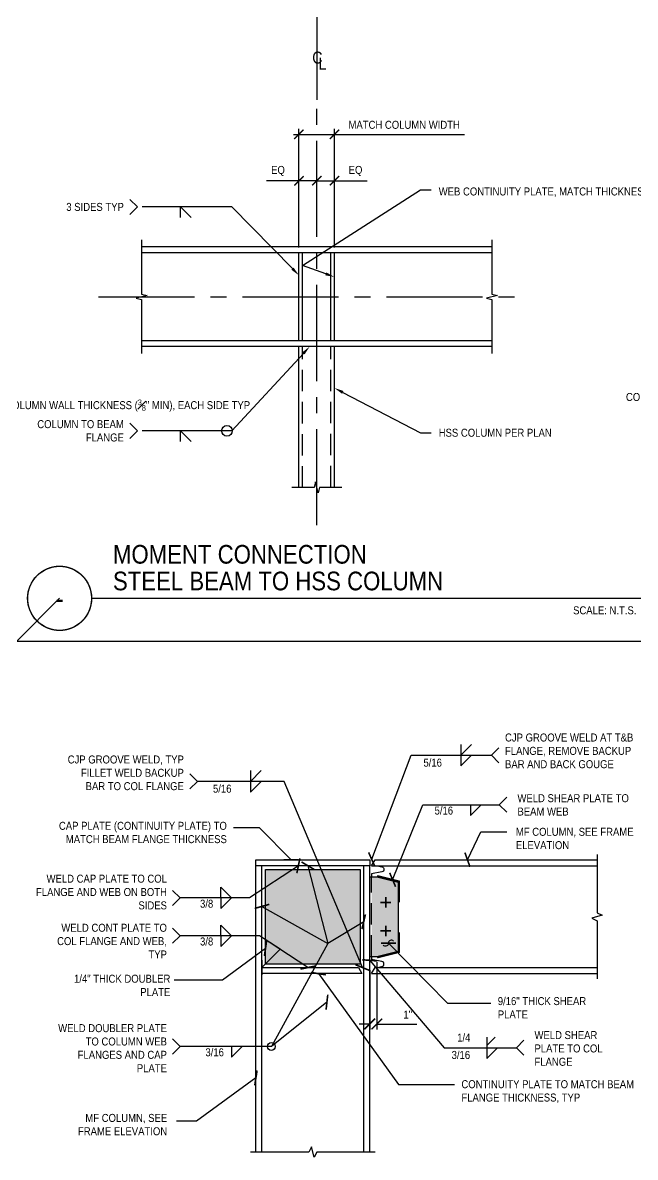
# Model space of a CAD drawing. Header units: inches. Extents: x -16404 to 14624, y -1591 to 16152.
# Drawn here: x -8941.1 to -8855, y 8275.4 to 8434.9 of the extents above; entities that cross this region are included whole.
import ezdxf
from ezdxf import colors
from ezdxf.entities.mleader import LeaderData, LeaderLine
from ezdxf.enums import TextEntityAlignment as Align
from ezdxf.math import Vec2, Vec3

# ---------------------------------------------------------------- set-up
doc = ezdxf.new("R2010")
doc.units = ezdxf.units.IN
doc.header["$LTSCALE"] = 24
doc.header["$MEASUREMENT"] = 0
doc.linetypes.add('CENTER2', pattern=[1.125, 0.75, -0.125, 0.125, -0.125])
doc.linetypes.add('HIDDEN2', pattern=[0.1875, 0.125, -0.0625])
doc.layers.get('0').update_dxf_attribs({"linetype": 'CONTINUOUS'})
doc.layers.get('DefPoints').update_dxf_attribs({"color": 251, "linetype": 'CONTINUOUS'})
for name, color, linetype in [('S-ANNO-DIMS', 2, 'CONTINUOUS'), ('S-ANNO-NOTE', 4, 'CONTINUOUS'), ('S-BREAK', 2, 'CONTINUOUS'), ('S-STEEL', 4, 'CONTINUOUS')]:
    doc.layers.add(name, color=color, linetype=linetype)
doc.layers.add('S-ANNO-GRID-NONPLOT', color=251, linetype='CONTINUOUS', plot=False)
doc.layers.add('S-POCHE-227', color=7, linetype='CONTINUOUS', true_color=0xe3e3e3, transparency=0.8)
doc.styles.add('Arial', font='arial.ttf', dxfattribs={"width": 0.85})
doc.dimstyles.new('DIM-12$0', dxfattribs={"dimscale": 12, "dimtxt": 0.09375, "dimasz": 0.109375, "dimexe": 0.0625, "dimexo": 0.0625, "dimgap": 0.0625, "dimtad": 1, "dimdec": 4, "dimzin": 11, "dimdsep": 46, "dimlunit": 4, "dimtxsty": 'Arial', "dimblk": 'ARCHTICK', "dimblk1": 'ARCHTICK', "dimblk2": 'ARCHTICK', "dimsah": 1, "dimcen": 0.125, "dimdle": 0.0625, "dimclrd": 256, "dimclre": 256, "dimclrt": 4, "dimadec": 0, "dimazin": 0, "dimtfac": 0.75, "dimtdec": 4, "dimtofl": 0, "dimtmove": 0, "dimatfit": 3, "dimldrblk": 'ARCHTICK', "dimfxl": 1, "dimfrac": 1, "dimtolj": 1, "dimtzin": 11, "dimarcsym": 0})
doc.dimstyles.new('DIM-12$7', dxfattribs={"dimscale": 12, "dimtxt": 0.09375, "dimasz": 0.125, "dimexe": 0.0625, "dimexo": 0.0625, "dimgap": 0.0625, "dimtad": 1, "dimdec": 4, "dimzin": 11, "dimdsep": 46, "dimlunit": 4, "dimtxsty": 'Arial', "dimblk": 'ARCHTICK', "dimcen": 0.125, "dimclrd": 256, "dimclre": 256, "dimclrt": 4, "dimadec": 0, "dimazin": 0, "dimtfac": 0.75, "dimtdec": 4, "dimtofl": 0, "dimtmove": 0, "dimatfit": 3, "dimldrblk": 'ARCHTICK', "dimfxl": 1, "dimfrac": 1, "dimtolj": 1, "dimtzin": 11, "dimarcsym": 0})

# ---------------------------------------------------------------- blocks, each defined once
blk = doc.blocks.new('_ARCHTICK')
at = {"color": 0, "linetype": 'ByBlock', "const_width": 0.15}
blk.add_lwpolyline([(-0.5, -0.5), (0.5, 0.5)], dxfattribs=at)
blk = doc.blocks.new('*D959')
at = {"layer": 'DefPoints', "color": 0, "transparency": 16777216}
for p in [(-8891.35581738106, 8303.638560621057), (-8892.35581738106, 8302.515865948513), (-8892.35581738106, 8294.176477016917)]:
    blk.add_point(p, dxfattribs=at)
at = {"layer": 'S-ANNO-DIMS', "lineweight": -2, "transparency": 16777216}
for p, q in [((-8891.35581738106, 8302.888560621057), (-8891.35581738106, 8293.426477016917)), ((-8892.35581738106, 8301.765865948513), (-8892.35581738106, 8293.426477016917)), ((-8892.35581738106, 8294.176477016917), (-8893.85581738106, 8294.176477016917)), ((-8891.35581738106, 8294.176477016917), (-8885.759310547595, 8294.176477016917))]:
    blk.add_line(p, q, dxfattribs=at)
at = {"layer": 'S-ANNO-DIMS', "lineweight": -2, "transparency": 16777216, "xscale": 1.5, "yscale": 1.5, "zscale": 1.5}
blk.add_blockref('_ARCHTICK', (-8892.35581738106, 8294.176477016917), dxfattribs=at)
at = {"layer": 'S-ANNO-DIMS', "lineweight": -2, "transparency": 16777216, "xscale": 1.5, "yscale": 1.5, "zscale": 1.5, "rotation": 180}
blk.add_blockref('_ARCHTICK', (-8891.35581738106, 8294.176477016917), dxfattribs=at)
at = {"layer": 'S-ANNO-DIMS', "color": 4, "transparency": 16777216, "insert": (-8887.013853095345, 8295.491279199729), "char_height": 1.125, "attachment_point": 5, "style": 'Arial'}
blk.add_mtext('\\A1;1"', dxfattribs=at)
blk = doc.blocks.new('_Integral')
at = {"color": 0, "linetype": 'ByBlock', "lineweight": -2}
for centre, start, end in [((0.44488802, -0.09133463), 101.9999999980396, 167.9999999799194), ((-0.44488802, 0.09133463), 282.0000000215427, 348.0000000034225)]:
    blk.add_arc(centre, 0.45416667, start, end, dxfattribs=at)
blk = doc.blocks.new('*D1001')
at = {"layer": 'DefPoints', "color": 0, "transparency": 16777216}
for p in [(-8897.302603050968, 8419.206376280003), (-8902.302603050968, 8402.575302833782), (-8897.302603050968, 8402.575302833779)]:
    blk.add_point(p, dxfattribs=at)
at = {"layer": 'S-ANNO-DIMS', "lineweight": -2, "transparency": 16777216}
for p, q in [((-8903.052603050968, 8419.206376280003), (-8897.302603050968, 8419.206376280003)), ((-8902.302603050968, 8403.325302833782), (-8902.302603050968, 8419.956376280003)), ((-8897.302603050968, 8403.325302833779), (-8897.302603050968, 8419.956376280003)), ((-8897.302603050968, 8419.206376280003), (-8879.0387729009, 8419.206376280003))]:
    blk.add_line(p, q, dxfattribs=at)
at = {"layer": 'S-ANNO-DIMS', "lineweight": -2, "transparency": 16777216, "xscale": 1.3125, "yscale": 1.3125, "zscale": 1.3125, "rotation": 180}
blk.add_blockref('_ARCHTICK', (-8902.302603050968, 8419.206376280003), dxfattribs=at)
at = {"layer": 'S-ANNO-DIMS', "lineweight": -2, "transparency": 16777216, "xscale": 1.3125, "yscale": 1.3125, "zscale": 1.3125}
blk.add_blockref('_ARCHTICK', (-8897.302603050968, 8419.206376280003), dxfattribs=at)
at = {"layer": 'S-ANNO-DIMS', "color": 4, "transparency": 16777216, "insert": (-8887.514437975935, 8420.53844483389), "char_height": 1.125, "attachment_point": 5, "style": 'Arial'}
blk.add_mtext('\\A1;MATCH COLUMN WIDTH', dxfattribs=at)
blk = doc.blocks.new('*D1002')
at = {"layer": 'DefPoints', "color": 0, "transparency": 16777216}
for p in [(-8899.802603050968, 8412.684671044037), (-8899.802603050968, 8412.684671044037), (-8902.302603050968, 8402.575302833782)]:
    blk.add_point(p, dxfattribs=at)
at = {"layer": 'S-ANNO-DIMS', "lineweight": -2, "transparency": 16777216}
for p, q in [((-8902.302603050968, 8403.325302833782), (-8902.302603050968, 8413.434671044037)), ((-8902.302603050968, 8412.684671044037), (-8906.890623173751, 8412.684671044037)), ((-8899.802603050968, 8412.684671044037), (-8903.052603050968, 8412.684671044037))]:
    blk.add_line(p, q, dxfattribs=at)
at = {"layer": 'S-ANNO-DIMS', "lineweight": -2, "transparency": 16777216, "xscale": 1.3125, "yscale": 1.3125, "zscale": 1.3125, "rotation": 180}
blk.add_blockref('_ARCHTICK', (-8902.302603050968, 8412.684671044037), dxfattribs=at)
at = {"layer": 'S-ANNO-DIMS', "lineweight": -2, "transparency": 16777216, "xscale": 1.3125, "yscale": 1.3125, "zscale": 1.3125}
blk.add_blockref('_ARCHTICK', (-8899.802603050968, 8412.684671044037), dxfattribs=at)
at = {"layer": 'S-ANNO-DIMS', "color": 4, "transparency": 16777216, "insert": (-8905.25286311236, 8414.050888642945), "char_height": 1.125, "attachment_point": 5, "style": 'Arial'}
blk.add_mtext('\\A1;EQ', dxfattribs=at)
blk = doc.blocks.new('*D1003')
at = {"layer": 'DefPoints', "color": 0, "transparency": 16777216}
for p in [(-8899.802603050968, 8412.684671044037), (-8899.802603050968, 8412.684671044037), (-8897.302603050968, 8402.575302833779)]:
    blk.add_point(p, dxfattribs=at)
at = {"layer": 'S-ANNO-DIMS', "lineweight": -2, "transparency": 16777216}
for p, q in [((-8897.302603050968, 8403.325302833779), (-8897.302603050968, 8413.434671044037)), ((-8899.802603050968, 8412.684671044037), (-8896.552603050968, 8412.684671044037)), ((-8897.302603050968, 8412.684671044037), (-8892.714582928185, 8412.684671044037))]:
    blk.add_line(p, q, dxfattribs=at)
at = {"layer": 'S-ANNO-DIMS', "lineweight": -2, "transparency": 16777216, "xscale": 1.3125, "yscale": 1.3125, "zscale": 1.3125, "rotation": 180}
blk.add_blockref('_ARCHTICK', (-8899.802603050968, 8412.684671044037), dxfattribs=at)
at = {"layer": 'S-ANNO-DIMS', "lineweight": -2, "transparency": 16777216, "xscale": 1.3125, "yscale": 1.3125, "zscale": 1.3125}
blk.add_blockref('_ARCHTICK', (-8897.302603050968, 8412.684671044037), dxfattribs=at)
at = {"layer": 'S-ANNO-DIMS', "color": 4, "transparency": 16777216, "insert": (-8894.352342989576, 8414.050888642945), "char_height": 1.125, "attachment_point": 5, "style": 'Arial'}
blk.add_mtext('\\A1;EQ', dxfattribs=at)
blk = doc.blocks.new('*U283')
at = {"const_width": 0.1875}
for points in [[(-4.5, 1.695570592395378e-15, -1), (4.5, 1.479114197289397e-31, 3.732050807568883)], [(-4.5, 5.087936460698574e-16, 1), (4.5, 0, -3.732050807568883)]]:
    blk.add_lwpolyline(points, format="xyb", dxfattribs=at)
blk.add_lwpolyline([(4.5, 0), (82.20909887525067, 0)], dxfattribs=at)
blk.add_circle((0, 0), 4.5)
at = {"style": 'Arial', "width": 0.85}
for tag, p in [('DWG_TITLE_1', (7.5, 6.1875)), ('DWG_TITLE_2', (7.5, 2.4375))]:
    blk.add_attdef(tag, text='', height=2.625, dxfattribs=at).set_placement(p, align=Align.MIDDLE_LEFT)
blk.add_attdef('#', text='', height=3, dxfattribs=at).set_placement((0, 0), align=Align.MIDDLE_CENTER)
blk.add_attdef('SCALE', text='', height=1.125, dxfattribs=at).set_placement((81.08409887525067, -1.125), align=Align.TOP_RIGHT)
blk = doc.blocks.new('CL-V12')
at = {"layer": 'DefPoints'}
blk.add_line((0, 5.936025320726912), (0, -5.936025320726912), dxfattribs=at)
at = {"layer": 'S-ANNO-NOTE', "color": 4, "char_height": 1.6875, "attachment_point": 5, "style": 'Arial'}
for s, insert, width in [('C', (0.0879226104952977, 0), 1.384716916780355), ('L', (0.7932882397290086, -0.8449597052604076), 1.059878922237381)]:
    blk.add_mtext(s, dxfattribs=dict(at, insert=insert, width=width))
blk = doc.blocks.new('Se_24x36_DETAILS_GRID')
for p, q in [((15.53484981254195, 7.666666666666777), (16.034849812564, 8.166666666688936)), ((15.53484981254189, 7.666666666666725), (23.30227471881284, 7.666666666666721))]:
    blk.add_line(p, q)

msp = doc.modelspace()

# ---------------------------------------------------------------- hatches: boundary and pattern name
at = {"layer": 'S-POCHE-227'}
h = msp.add_hatch(color=256, dxfattribs=at)
h.dxf.hatch_style = 1
h.paths.add_polyline_path([(-8907.005817381061, 8315.908560621054), (-8893.705817381066, 8315.908560621054), (-8893.705817381066, 8302.608560621054), (-8907.005817381061, 8302.608560621054)])
h = msp.add_hatch(color=256, dxfattribs=at)
h.dxf.hatch_style = 1
h.paths.add_polyline_path([(-8888.35581738106, 8314.128560621055), (-8891.35581738106, 8314.878560621055), (-8892.10581738106, 8314.878560621055), (-8892.10581738106, 8303.638560621057), (-8891.35581738106, 8303.638560621057), (-8888.35581738106, 8304.388560621057)])

# ---------------------------------------------------------------- linework, layer by layer
at = {"layer": 'S-ANNO-NOTE', "color": 1, "linetype": 'CENTER2', "ltscale": 0.75}
for p, q in [((-8899.802603050968, 8364.288103122082), (-8899.802603050968, 8424.040884863323)), ((-8930.491410886665, 8396.387802833779), (-8871.228236308754, 8396.387802833779))]:
    msp.add_line(p, q, dxfattribs=at)
at = {"layer": 'S-ANNO-NOTE'}
for p, q in [((-8875.88787903441, 8292.340175956793), (-8875.88787903441, 8290.840175956793)), ((-8875.88787903441, 8291.173112207565), (-8874.720815285182, 8292.340175956793))]:
    msp.add_line(p, q, dxfattribs=at)
for points in [[(-8926.075501486197, 8407.938484382303), (-8925.01484131442, 8408.999144554084), (-8926.075501486197, 8410.059804725865)], [(-8918.977456525936, 8407.499144554084), (-8918.977456525936, 8408.999144554084), (-8917.477456525936, 8407.499144554084)], [(-8926.075501486197, 8376.473027389988), (-8925.01484131442, 8377.533687561769), (-8926.075501486197, 8378.59434773355)], [(-8918.977456525936, 8376.033687561769), (-8918.977456525936, 8377.533687561769), (-8917.477456525936, 8376.033687561769)], [(-8879.530953661299, 8333.436470627046), (-8879.530953661299, 8331.936470627046), (-8878.030953661299, 8333.436470627046)], [(-8879.530953661299, 8331.936470627046), (-8879.530953661299, 8330.436470627046), (-8878.030953661299, 8331.936470627046)], [(-8874.195414402995, 8330.875810455265), (-8875.256074574776, 8331.936470627046), (-8874.195414402995, 8332.997130798823)], [(-8917.628775989324, 8327.21891667998), (-8916.56811581755, 8328.27957685176), (-8917.628775989324, 8329.340237023538)], [(-8909.113897664552, 8329.77957685176), (-8909.113897664552, 8328.27957685176), (-8907.613897664552, 8329.77957685176)], [(-8909.113897664552, 8328.27957685176), (-8909.113897664552, 8326.77957685176), (-8907.613897664552, 8328.27957685176)], [(-8873.081587070381, 8323.925200297123), (-8874.142247242162, 8324.985860468903), (-8873.081587070381, 8326.04652064068)], [(-8878.196707575014, 8324.985860468903), (-8878.196707575014, 8323.485860468903), (-8876.696707575014, 8324.985860468903)], [(-8920.062765710165, 8310.83438047198), (-8919.002105538384, 8311.895040643762), (-8920.062765710165, 8312.955700815543)], [(-8913.28580994095, 8311.895040643762), (-8913.28580994095, 8313.395040643762), (-8911.78580994095, 8311.895040643762)], [(-8913.28580994095, 8311.895040643762), (-8913.28580994095, 8310.395040643762), (-8911.78580994095, 8311.895040643762)], [(-8920.062765710165, 8305.528084358459), (-8919.002105538384, 8306.588744530236), (-8920.062765710165, 8307.649404702017)], [(-8913.28580994095, 8306.588744530236), (-8913.28580994095, 8308.088744530236), (-8911.78580994095, 8306.588744530236)], [(-8913.28580994095, 8306.588744530236), (-8913.28580994095, 8305.088744530236), (-8911.78580994095, 8306.588744530236)], [(-8920.062765710165, 8289.954693621625), (-8919.002105538384, 8291.015353793406), (-8920.062765710165, 8292.076013965187)], [(-8870.686769712207, 8289.779515785012), (-8871.74742988398, 8290.840175956793), (-8870.686769712207, 8291.900836128574)], [(-8911.784472950887, 8291.015353793406), (-8911.784472950887, 8289.515353793406), (-8910.284472950887, 8291.015353793406)], [(-8875.88787903441, 8290.840175956793), (-8875.88787903441, 8289.340175956793), (-8874.38787903441, 8290.840175956793)]]:
    msp.add_lwpolyline(points, dxfattribs=at)
msp.add_lwpolyline([(-8889.028615506119, 8305.82186713058, 0.7182585585187315), (-8889.729574194913, 8305.535386182964, -0.2993933909029021), (-8889.944853337685, 8305.158400408465, -0.3544828538012257), (-8890.482012385844, 8305.27356206314)], format="xyb", dxfattribs=at)
msp.add_circle((-8912.422309875488, 8377.533687561769), 0.75, dxfattribs=at)
at = {"layer": 'S-ANNO-NOTE', "linetype": 'Continuous'}
msp.add_circle((-8906.187792672972, 8291.015353793406), 0.5561733124552575, dxfattribs=at)
at = {"layer": 'S-BREAK'}
for points in [[(-8924.43320122171, 8404.387802833779), (-8924.43320122171, 8396.766376398478), (-8923.65485002876, 8396.57708961613), (-8925.211552414654, 8396.19851605143), (-8924.43320122171, 8396.009229269079), (-8924.43320122171, 8388.387802833779)], [(-8875.17200488023, 8404.387802833779), (-8875.17200488023, 8396.766376398478), (-8874.393653687282, 8396.57708961613), (-8875.950356073175, 8396.19851605143), (-8875.17200488023, 8396.009229269079), (-8875.17200488023, 8388.387802833779)], [(-8896.302603050968, 8369.590708298969), (-8899.424029486268, 8369.590708298969), (-8899.61331626862, 8368.812357106024), (-8899.99188983332, 8370.369059491917), (-8900.181176615668, 8369.590708298969), (-8903.302603050968, 8369.590708298972)]]:
    msp.add_lwpolyline(points, dxfattribs=at)
at = {"layer": 'S-BREAK', "color": 2, "linetype": 'Continuous'}
for points in [[(-8860.40654562079, 8318.008560621056), (-8860.40654562079, 8309.821060621056), (-8859.682102082937, 8309.45267800942), (-8861.130990584687, 8309.064448554756), (-8860.40654562079, 8308.696060621056), (-8860.40654562079, 8300.508560621056)], [(-8891.60581738106, 8276.167070550084), (-8899.79331738106, 8276.167070550084), (-8900.1616999927, 8275.442627012231), (-8900.549929447363, 8276.89151551398), (-8900.91831738106, 8276.167070550084), (-8909.10581738106, 8276.167070550084)]]:
    msp.add_lwpolyline(points, dxfattribs=at)
at = {"layer": 'S-STEEL'}
for p, q in [((-8875.17200488023, 8403.387802833779), (-8924.43320122171, 8403.387802833779)), ((-8875.17200488023, 8402.575302833779), (-8924.43320122171, 8402.575302833779)), ((-8902.302603050968, 8390.200302833782), (-8902.302603050968, 8402.575302833782)), ((-8901.802603050968, 8390.200302833782), (-8901.802603050968, 8402.575302833782)), ((-8897.802603050968, 8390.200302833779), (-8897.802603050968, 8402.575302833779)), ((-8897.302603050968, 8390.200302833779), (-8897.302603050968, 8402.575302833779)), ((-8875.17200488023, 8390.200302833779), (-8924.43320122171, 8390.200302833779)), ((-8875.17200488023, 8389.387802833779), (-8924.43320122171, 8389.387802833779)), ((-8902.302603050968, 8369.590708298972), (-8902.302603050968, 8389.387802833779)), ((-8897.302603050968, 8369.59833309843), (-8897.302603050968, 8389.387802833779)), ((-8892.10581738106, 8316.408560621054), (-8891.615069652253, 8317.258560621056)), ((-8891.615069652253, 8317.258560621056), (-8860.40654562079, 8317.258560621056)), ((-8908.35581738106, 8276.167070550084), (-8908.35581738106, 8316.408560621054)), ((-8907.505817381061, 8276.167070550084), (-8907.505817381061, 8316.408560621054)), ((-8893.205817381066, 8276.167070550084), (-8893.205817381066, 8316.408560621054)), ((-8892.35581738106, 8276.167070550084), (-8892.35581738106, 8316.408560621054)), ((-8892.10581738106, 8316.408560621054), (-8860.40654562079, 8316.408560621054)), ((-8892.10581738106, 8301.258560621056), (-8891.615069652253, 8302.108560621054)), ((-8892.10581738106, 8301.258560621056), (-8860.40654562079, 8301.258560621056)), ((-8891.615069652253, 8302.108560621054), (-8860.40654562079, 8302.108560621054))]:
    msp.add_line(p, q, dxfattribs=at)
at = {"layer": 'S-STEEL', "color": 2, "linetype": 'HIDDEN2'}
for p, q in [((-8901.802603050968, 8369.590708298972), (-8901.802603050968, 8389.387802833779)), ((-8897.802603050968, 8369.59833309843), (-8897.802603050968, 8389.387802833779)), ((-8892.10581738106, 8303.638560621057), (-8892.10581738106, 8314.878560621055))]:
    msp.add_line(p, q, dxfattribs=at)
at = {"layer": 'S-STEEL'}
for points in [[(-8908.35581738106, 8316.408560621054), (-8908.35581738106, 8317.258560621056), (-8892.35581738106, 8317.258560621056), (-8892.35581738106, 8316.408560621054)], [(-8907.005817381061, 8315.908560621054), (-8893.705817381066, 8315.908560621054), (-8893.705817381066, 8302.608560621054), (-8907.005817381061, 8302.608560621054)]]:
    msp.add_lwpolyline(points, close=True, dxfattribs=at)
for points in [[(-8891.333749067693, 8316.408560621054), (-8890.658852391687, 8316.276590565903, -0.8233977013725609), (-8890.658852391687, 8315.540530676208), (-8892.10581738106, 8315.257589514633), (-8892.10581738106, 8314.878560621055)], [(-8891.333749067693, 8302.108560621054), (-8890.658852391687, 8302.240530676208, 0.8233977013725609), (-8890.658852391687, 8302.9765905659), (-8892.10581738106, 8303.259531727475)]]:
    msp.add_lwpolyline(points, format="xyb", dxfattribs=at)
for points in [[(-8891.35581738106, 8303.638560621057), (-8892.35581738106, 8303.638560621057), (-8892.35581738106, 8314.878560621055), (-8891.35581738106, 8314.878560621055)], [(-8891.35581738106, 8314.878560621055), (-8888.35581738106, 8314.128560621055), (-8888.35581738106, 8304.388560621057), (-8891.35581738106, 8303.638560621057)], [(-8892.10581738106, 8303.638560621057), (-8892.10581738106, 8303.259531727475)], [(-8907.505817381061, 8302.108560621054), (-8893.946565109873, 8302.108560621054), (-8893.455817381066, 8301.258560621056), (-8907.505817381061, 8301.258560621056)]]:
    msp.add_lwpolyline(points, dxfattribs=at)
at = {"layer": 'S-STEEL', "const_width": 0.25}
for points in [[(-8888.23081738106, 8311.286829712106), (-8888.23081738106, 8314.224595410189), (-8891.304838710654, 8314.99451511804)], [(-8889.35581738106, 8311.258560621056), (-8890.85581738106, 8311.258560621056)], [(-8890.10581738106, 8310.508560621056), (-8890.10581738106, 8312.008560621056)], [(-8890.10581738106, 8308.008560621056), (-8890.10581738106, 8306.508560621056)], [(-8888.23081738106, 8307.037729226067), (-8888.23081738106, 8304.29252583192), (-8891.31898643011, 8303.519062684754)], [(-8889.35581738106, 8307.258560621056), (-8890.85581738106, 8307.258560621056)]]:
    msp.add_lwpolyline(points, dxfattribs=at)

# ---------------------------------------------------------------- block references
at = {"layer": 'S-ANNO-GRID-NONPLOT', "xscale": 12, "yscale": 12, "zscale": 12}
msp.add_blockref('Se_24x36_DETAILS_GRID', (-9128.36779813519, 8256), dxfattribs=at)
at = {"layer": 'S-ANNO-NOTE'}
msp.add_blockref('CL-V12', (-8899.802603050968, 8429.97691018405), dxfattribs=at)
msp.add_blockref('*U283', (-8935.949600384422, 8354.000000000266), dxfattribs=at).add_auto_attribs({'#': '-', 'DWG_TITLE_1': 'MOMENT CONNECTION', 'DWG_TITLE_2': 'STEEL BEAM TO HSS COLUMN ', 'SCALE': 'SCALE: N.T.S.'})

# ---------------------------------------------------------------- texts
at = {"layer": 'S-ANNO-NOTE', "char_height": 1.125, "style": 'Arial'}
for s, insert, width, attachment_point in [('3 SIDES TYP', (-8926.919120962524, 8408.999144554087), 14.55161616137048, 6), ('{\\C4;CJP WELD CONTINUITY PLATE TO COLUMN FLANGES}', (-8843.575794043802, 8381.350423495078), 14.55161616137048, 6), ('{\\C4;COLUMN TO BEAM FLANGE}', (-8926.919120962524, 8377.533687561772), 14.55161616137048, 6), ('CJP GROOVE WELD AT T&B FLANGE, REMOVE BACKUP BAR AND BACK GOUGE', (-8873.34045094595, 8335.002898605639), 20.07703254824264, 1), ('CJP GROOVE WELD, TYP FILLET WELD BACKUP BAR TO COL FLANGE', (-8918.483739446368, 8331.91580775307), 17.50234693044877, 3), ('5/16', (-8884.808057699694, 8331.467801042807), 4.249674833357858, 1), ('5/16', (-8914.391001702948, 8327.810907267518), 4.249674833357858, 1), ('WELD SHEAR PLATE TO BEAM WEB', (-8871.593312061697, 8326.475764195216), 17.32940799141761, 1), ('5/16', (-8883.240281710903, 8324.735381654722), 8.2890625, 1), ('CAP PLATE (CONTINUITY PLATE) TO MATCH BEAM FLANGE THICKNESS', (-8912.4419418502, 8322.593555361073), 24.05369912732567, 3), ('MF COLUMN, SEE FRAME ELEVATION', (-8871.817874070628, 8321.750745123361), 17.31478480443548, 1), ('WELD CAP PLATE TO COL FLANGE AND WEB ON BOTH SIDES', (-8920.864165495135, 8315.161831303627), 19.63108976810645, 3), ('3/8', (-8914.353494851755, 8311.64456182958), 4.734375, 3), ('WELD CONT PLATE TO COL FLANGE AND WEB, TYP', (-8920.864165495135, 8308.26519326567), 16.6162338024692, 3), ('3/8', (-8914.353494851755, 8306.338265716055), 4.734375, 3), ('1/4" THICK DOUBLER PLATE', (-8920.383238221388, 8301.104962612197), 16.15625, 3), ('9/16" THICK SHEAR PLATE', (-8874.354340065336, 8297.958270653202), 15.60803447167109, 1), ('WELD DOUBLER PLATE TO COLUMN WEB FLANGES AND CAP PLATE', (-8920.864165495135, 8294.158202258892), 15.65228150508801, 3), ('WELD SHEAR PLATE TO COL FLANGE', (-8869.198494703523, 8293.18247399175), 12.45055490311211, 1), ('1/4', (-8880.068309498201, 8292.833016993489), 3.516681994977262, 1), ('3/16', (-8912.852157861686, 8290.764874979224), 4.734375, 3), ('3/16', (-8880.845452849208, 8290.391502645347), 4.626875278605439, 1), ('CONTINUITY PLATE TO MATCH BEAM FLANGE THICKNESS, TYP', (-8879.470738717784, 8286.281510262386), 25.03125, 1), ('MF COLUMN, SEE FRAME ELEVATION', (-8920.828690355527, 8281.540345683832), 16.1484375, 3)]:
    msp.add_mtext(s, dxfattribs=dict(at, insert=insert, width=width, attachment_point=attachment_point))

# ---------------------------------------------------------------- dimensions: what is measured, and where the dimension line sits
at = {"layer": 'S-ANNO-DIMS'}
dim = msp.add_linear_dim(base=(-8897.302603050968, 8419.206376280003), p1=(-8902.302603050968, 8402.575302833782), p2=(-8897.302603050968, 8402.575302833779), text='MATCH COLUMN WIDTH', dimstyle='DIM-12$0', override={"dimtofl": 1}, dxfattribs=at)
dim.commit()
dim.dimension.update_dxf_attribs({"geometry": '*D1001', "text_midpoint": (-8887.514437975935, 8420.53844483389)})
dim = msp.add_linear_dim(base=(-8899.802603050968, 8412.684671044037), p1=(-8902.302603050968, 8402.575302833782), p2=(-8899.802603050968, 8412.684671044037), text='EQ', dimstyle='DIM-12$0', override={"dimtofl": 1}, dxfattribs=at)
dim.commit()
dim.dimension.update_dxf_attribs({"geometry": '*D1002', "text_midpoint": (-8905.25286311236, 8412.684671044037), "dimtype": 160})
dim = msp.add_linear_dim(base=(-8899.802603050968, 8412.684671044037), p1=(-8897.302603050968, 8402.575302833779), p2=(-8899.802603050968, 8412.684671044037), angle=180, text='EQ', dimstyle='DIM-12$0', override={"dimtofl": 1}, dxfattribs=at)
dim.commit()
dim.dimension.update_dxf_attribs({"geometry": '*D1003', "text_midpoint": (-8894.352342989576, 8412.684671044037), "dimtype": 160})
dim = msp.add_linear_dim(base=(-8892.35581738106, 8294.176477016917), p1=(-8891.35581738106, 8303.638560621057), p2=(-8892.35581738106, 8302.515865948513), dimstyle='DIM-12$0', override={"dimasz": 0.125, "dimsah": 0, "dimdle": 0}, dxfattribs=at)
dim.commit()
dim.dimension.update_dxf_attribs({"geometry": '*D959', "text_midpoint": (-8887.013853095345, 8294.176477016917), "dimtype": 160})

# ---------------------------------------------------------------- leaders
for points in [[(-8892.085193275292, 8317.32907150294), (-8886.51483688724, 8331.936470627046), (-8875.256074574776, 8331.936470627046)], [(-8893.373725641039, 8302.108560621054), (-8904.375818331158, 8328.27957685176), (-8916.56811581755, 8328.27957685176)], [(-8889.14065869648, 8314.452474362432), (-8884.899802614127, 8324.985860468903), (-8874.142247242162, 8324.985860468903)], [(-8903.404574059045, 8317.258560621056), (-8907.843995634605, 8321.761929105898), (-8911.493422489933, 8321.761929105898)], [(-8878.62208515811, 8317.258560621056), (-8876.756110561502, 8321.18424529758), (-8873.09752636365, 8321.18424529758)], [(-8902.389526395498, 8316.408560621054), (-8909.236397880515, 8311.895040643762), (-8919.002105538384, 8311.895040643762)], [(-8901.035861319811, 8316.408560621054), (-8898.237257223038, 8305.473967000627), (-8906.187792672972, 8291.015353793406)], [(-8907.505817381061, 8310.707684259694), (-8898.237257223038, 8305.473967000627), (-8906.187792672972, 8291.015353793406)], [(-8893.205817381066, 8308.542010443314), (-8898.237257223038, 8305.473967000627), (-8906.187792672972, 8291.015353793406)], [(-8901.045865212385, 8302.108560621054), (-8907.846729193516, 8306.588744530236), (-8919.002105538384, 8306.588744530236)], [(-8907.505817381061, 8302.108560621054), (-8904.9490311833, 8304.679837068616), (-8907.846729193516, 8306.588744530236), (-8919.002105538384, 8306.588744530236)], [(-8907.005817381061, 8304.799844452202), (-8913.04957920868, 8300.321145793681), (-8919.85462655918, 8300.321145793681)], [(-8889.729574194913, 8305.535386182964), (-8881.406823384517, 8297.119329512188), (-8875.342351012325, 8297.119329512188)], [(-8892.35581738106, 8303.120917073065), (-8881.903604198422, 8290.840175956793), (-8871.74742988398, 8290.840175956793)], [(-8899.579362758734, 8301.258560621056), (-8888.314575122276, 8285.69332963336), (-8880.458749664765, 8285.69332963336)], [(-8898.372674671824, 8297.258560621056), (-8906.187792672972, 8291.015353793406), (-8919.002105538384, 8291.015353793406)], [(-8908.35581738106, 8286.593628116978), (-8916.684627259914, 8280.538010225846), (-8919.534938834171, 8280.538010225846)]]:
    msp.add_leader(points, dimstyle='DIM-12$7', dxfattribs=at)
at = {"layer": 'S-ANNO-NOTE'}
ml = msp.add_multileader_mtext('Standard', dxfattribs=at)
ml.set_content('HSS COLUMN PER PLAN', color=4, style='Arial')
ml.set_leader_properties(color=2)
ml.build(insert=Vec2(0, 0))
ml.multileader.update_dxf_attribs({"dogleg_length": 0.36, "arrow_head_size": 1.3125, "scale": 12})
ctx = ml.context
ctx.base_point, ctx.scale, ctx.char_height, ctx.arrow_head_size, ctx.landing_gap_size, ctx.plane_origin = Vec3(-8976.948216887533, 8415.512743638687), 12, 1.125, 1.3125, 1.08, Vec3(-9022.155002530748, 8117.177921792626)
notes = []
notes.append((ctx, [(0, (1, 1, 0), (-8978.448216887533, 8415.512743638687), (1, 0), 1.500000000000008, [(0, [(-8990.511701926218, 8409.225679652478)], 0, [])])]))
ctx.mtext.insert, ctx.mtext.width, ctx.mtext.flow_direction = Vec3(-8975.868216887535, 8416.084836067064), 24.58736539175152, 5
ml = msp.add_multileader_mtext('Standard', dxfattribs=at)
ml.set_content('\\A1;{\\C256;WEB CONTINUITY PLATE, MATCH THICKNESS OF COLUMN WALL THICKNESS (\\H0.7x;\\S3#8;\\H1.4286x;" MIN), EACH SIDE TYP}', color=4, style='Arial')
ml.set_leader_properties(color=2)
ml.build(insert=Vec2(0, 0))
ml.multileader.update_dxf_attribs({"dogleg_length": 0.36, "arrow_head_size": 1.3125, "scale": 12})
ctx = ml.context
ctx.base_point, ctx.scale, ctx.char_height, ctx.arrow_head_size, ctx.landing_gap_size, ctx.plane_origin = Vec3(-8883.73911801228, 8411.403589334466), 12, 1.125, 1.3125, 1.08, Vec3(-8928.945903655494, 8709.73841118053)
notes.append((ctx, [(0, (1, 1, 0), (-8885.23911801228, 8411.403589334466), (1, 0), 1.500000000000008, [(1, [(-8897.302603050968, 8399.159948252433), (-8901.802603050968, 8400.767376265863)], 0, [])])]))
ctx.mtext.insert, ctx.mtext.width, ctx.mtext.flow_direction = Vec3(-8882.65911801228, 8411.966089334466), 21.92419296433945, 5
ml = msp.add_multileader_mtext('Standard', dxfattribs=at)
ml.set_content('', color=4, style='Arial')
ml.set_leader_properties(color=2)
ml.build(insert=Vec2(0, 0))
ml.multileader.update_dxf_attribs({"dogleg_length": 1.214514073944883, "arrow_head_size": 1.3125, "scale": 12})
ctx = ml.context
ctx.base_point, ctx.scale, ctx.char_height, ctx.arrow_head_size, ctx.landing_gap_size, ctx.plane_origin = Vec3(-8926.51484131442, 8408.999144554084), 12, 1.125, 1.3125, 1.08, Vec3(-8905.39171074571, 8401.968545424304)
ctx.text_align_type = 2
notes.append((ctx, [(0, (1, 1, 0), (-8911.762309875488, 8408.999144554084), (-1, 0), 12.59253143893147, [(0, [(-8902.302603050968, 8399.393596210735)], 0, [])])]))
ctx.mtext.insert, ctx.mtext.alignment, ctx.mtext.flow_direction = Vec3(-8925.434841314422, 8409.561644554084), 3, 5
ml = msp.add_multileader_mtext('Standard', dxfattribs=at)
ml.set_content('\\A1;{\\C256;WEB CONTINUITY PLATE, MATCH THICKNESS OF COLUMN WALL THICKNESS (\\H0.7x;\\S3#8;\\H1.4286x;" MIN), EACH SIDE TYP}', color=4, style='Arial')
ml.set_leader_properties(color=2)
ml.build(insert=Vec2(0, 0))
ml.multileader.update_dxf_attribs({"dogleg_length": 0.36, "arrow_head_size": 1.3125, "scale": 12})
ctx = ml.context
ctx.base_point, ctx.scale, ctx.char_height, ctx.arrow_head_size, ctx.landing_gap_size, ctx.plane_origin = Vec3(-8976.948216887533, 8381.37201633309), 12, 1.125, 1.3125, 1.08, Vec3(-9022.155002530748, 8083.03719448703)
notes.append((ctx, [(0, (1, 1, 0), (-8978.448216887533, 8381.37201633309), (1, 0), 1.500000000000008, [(1, [(-8990.511701926218, 8393.615657415128), (-8995.011701926222, 8392.980428317456)], 0, [])])]))
ctx.mtext.insert, ctx.mtext.width, ctx.mtext.flow_direction = Vec3(-8975.868216887533, 8381.93451633309), 21.86952603238751, 5
ml = msp.add_multileader_mtext('Standard', dxfattribs=at)
ml.set_content('\\A1;{\\H0.7x;\\S3#4;\\H1.4286x;"%%C PLUG WELD, TYP}', color=4, style='Arial')
ml.set_leader_properties(color=2)
ml.build(insert=Vec2(0, 0))
ml.multileader.update_dxf_attribs({"dogleg_length": 0.36, "arrow_head_size": 1.3125, "scale": 12})
ctx = ml.context
ctx.base_point, ctx.scale, ctx.char_height, ctx.arrow_head_size, ctx.landing_gap_size, ctx.plane_origin = Vec3(-8849.258220935728, 8387.620871865194), 12, 1.125, 1.3125, 1.08, Vec3(-8786.60048879166, 8685.955693711254)
ctx.text_align_type = 2
notes.append((ctx, [(0, (1, 1, 0), (-8831.354119848416, 8387.620871865194), (-1, 0), 1.500000000000008, [(0, [(-8821.011335427782, 8390.718190873398)], 0, [])])]))
ctx.mtext.insert, ctx.mtext.width, ctx.mtext.alignment, ctx.mtext.flow_direction = Vec3(-8833.934119848416, 8388.294646259805), 23.07323914290464, 3, 5
ml = msp.add_multileader_mtext('Standard', dxfattribs=at)
ml.set_content('', color=4, style='Arial')
ml.set_leader_properties(color=2)
ml.build(insert=Vec2(0, 0))
ml.multileader.update_dxf_attribs({"dogleg_length": 1.214514073944883, "arrow_head_size": 1.3125, "scale": 12})
ctx = ml.context
ctx.base_point, ctx.scale, ctx.char_height, ctx.arrow_head_size, ctx.landing_gap_size, ctx.plane_origin = Vec3(-8926.51484131442, 8377.533687561769), 12, 1.125, 1.3125, 1.08, Vec3(-8905.39171074571, 8370.50308843199)
ctx.text_align_type = 2
notes.append((ctx, [(0, (1, 1, 0), (-8911.762309875488, 8377.533687561769), (-1, 0), 12.59253143893147, [(0, [(-8900.784184738819, 8389.387802833779)], 0, [])])]))
ctx.mtext.insert, ctx.mtext.alignment, ctx.mtext.flow_direction = Vec3(-8925.434841314422, 8378.096187561769), 3, 5
ml = msp.add_multileader_mtext('Standard', dxfattribs=at)
ml.set_content('HSS COLUMN PER PLAN', color=4, style='Arial')
ml.set_leader_properties(color=2)
ml.build(insert=Vec2(0, 0))
ml.multileader.update_dxf_attribs({"dogleg_length": 0.36, "arrow_head_size": 1.3125, "scale": 12})
ctx = ml.context
ctx.base_point, ctx.scale, ctx.char_height, ctx.arrow_head_size, ctx.landing_gap_size, ctx.plane_origin = Vec3(-8883.73911801228, 8377.26286202887), 12, 1.125, 1.3125, 1.08, Vec3(-8928.945903655494, 8675.597683874934)
notes.append((ctx, [(0, (1, 1, 0), (-8885.23911801228, 8377.26286202887), (1, 0), 1.500000000000008, [(0, [(-8897.302603050968, 8383.549926015083)], 0, [])])]))
ctx.mtext.insert, ctx.mtext.width, ctx.mtext.flow_direction = Vec3(-8882.659118012281, 8377.834954457248), 24.58736539175152, 5
ml = msp.add_multileader_mtext('Standard', dxfattribs=at)
ml.set_content('\\A1;{\\H0.7x;\\S3#8;\\H1.4286x;" THICK DOUBLER PLATE}', color=4, style='Arial')
ml.set_leader_properties(color=2)
ml.set_arrow_properties(name='INTEGRAL')
ml.build(insert=Vec2(0, 0))
ml.multileader.update_dxf_attribs({"dogleg_length": 0.36, "arrow_head_size": 1.3125, "scale": 12})
ctx = ml.context
ctx.base_point, ctx.scale, ctx.char_height, ctx.arrow_head_size, ctx.landing_gap_size, ctx.plane_origin = Vec3(-8849.624581462018, 8371.712918978836), 12, 1.125, 1.3125, 1.08, Vec3(-8788.734769318806, 8670.047740824899)
ctx.text_align_type = 2
notes.append((ctx, [(0, (1, 1, 0), (-8833.112223323205, 8371.712918978836), (-1, 0), 1.500000000000008, [(0, [(-8823.285803995816, 8378.306803646556)], 0, [])])]))
ctx.mtext.insert, ctx.mtext.width, ctx.mtext.alignment, ctx.mtext.flow_direction = Vec3(-8835.692223323207, 8372.275418978836), 15.71970846560725, 3, 5
ml = msp.add_multileader_mtext('Standard', dxfattribs=at)
ml.set_content('\\A1;{\\H0.7x;\\C256;\\S3#8;\\H1.42857x;" CONNECTION PLATE w/ ERECTION BOLTS BY OTHERS}', color=4, style='Arial')
ml.set_leader_properties(color=2)
ml.build(insert=Vec2(0, 0))
ml.multileader.update_dxf_attribs({"dogleg_length": 0.36, "arrow_head_size": 1.3125, "scale": 12})
ctx = ml.context
ctx.base_point, ctx.scale, ctx.char_height, ctx.arrow_head_size, ctx.landing_gap_size, ctx.plane_origin = Vec3(-9073.266309356302, 8337.811381980875), 12, 1.125, 1.3125, 1.08, Vec3(-9124.605705926126, 8616.591370067243)
notes.append((ctx, [(0, (1, 1, 0), (-9074.766309356302, 8337.811381980875), (1, 0), 1.500000000000007, [(0, [(-9078.495558534585, 8331.012258800656)], 0, [])])]))
ctx.mtext.insert, ctx.mtext.width, ctx.mtext.flow_direction = Vec3(-9072.186309356304, 8338.38347439966), 20, 5
ml = msp.add_multileader_mtext('Standard', dxfattribs=at)
ml.set_content('\\A1;{\\C256;CONTINUITY PLATE EACH SIDE }t{\\H0.7x;\\S^ f;\\H1.42857x;+\\H0.7x;\\S1#4;\\H1.42857x;", TYP}', color=4, style='Arial')
ml.set_leader_properties(color=2)
ml.build(insert=Vec2(0, 0))
ml.multileader.update_dxf_attribs({"dogleg_length": 0.36, "arrow_head_size": 1.3125, "scale": 12})
ctx = ml.context
ctx.base_point, ctx.scale, ctx.char_height, ctx.arrow_head_size, ctx.landing_gap_size, ctx.plane_origin = Vec3(-9073.266309356302, 8319.322066741857), 12, 1.125, 1.3125, 1.08, Vec3(-9124.605705926126, 8606.756084575263)
notes.append((ctx, [(0, (1, 1, 0), (-9074.766309356302, 8319.322066741857), (1, 0), 1.500000000000007, [(0, [(-9081.458155815682, 8323.68818482629)], 0, [])])]))
ctx.mtext.insert, ctx.mtext.width, ctx.mtext.flow_direction = Vec3(-9072.186309356302, 8319.995838688481), 20, 5
ml = msp.add_multileader_mtext('Standard', dxfattribs=at)
ml.set_content('\\A1;{\\H0.7x;\\C256;\\S3#8;\\H1.42857x;" CONNECTION PLATE w/ ERECTION BOLTS BY OTHERS}', color=4, style='Arial')
ml.set_leader_properties(color=2)
ml.build(insert=Vec2(0, 0))
ml.multileader.update_dxf_attribs({"dogleg_length": 0.36, "arrow_head_size": 1.3125, "scale": 12})
ctx = ml.context
ctx.base_point, ctx.scale, ctx.char_height, ctx.arrow_head_size, ctx.landing_gap_size, ctx.plane_origin = Vec3(-9073.266309356302, 8293.696839416156), 12, 1.125, 1.3125, 1.08, Vec3(-9124.605705926126, 8572.47682750252)
notes.append((ctx, [(0, (1, 1, 0), (-9074.766309356302, 8293.696839416156), (1, 0), 1.500000000000007, [(0, [(-9078.528345419832, 8286.75837197364)], 0, [])])]))
ctx.mtext.insert, ctx.mtext.width, ctx.mtext.flow_direction = Vec3(-9072.186309356304, 8294.26893183494), 20, 5
for ctx, leaders in notes:
    for number, flags, end, landing, length, lines in leaders:
        leader = LeaderData()
        leader.index, (leader.has_last_leader_line, leader.has_dogleg_vector, leader.attachment_direction) = number, flags
        leader.last_leader_point, leader.dogleg_vector, leader.dogleg_length = Vec3(end), Vec3(landing), length
        for number, points, colour, breaks in lines:
            line = LeaderLine()
            line.index, line.vertices, line.color, line.breaks = number, Vec3.list(points), colors.encode_raw_color(colour), breaks
            leader.lines.append(line)
        ctx.leaders.append(leader)

doc.saveas('drawing.dxf')
